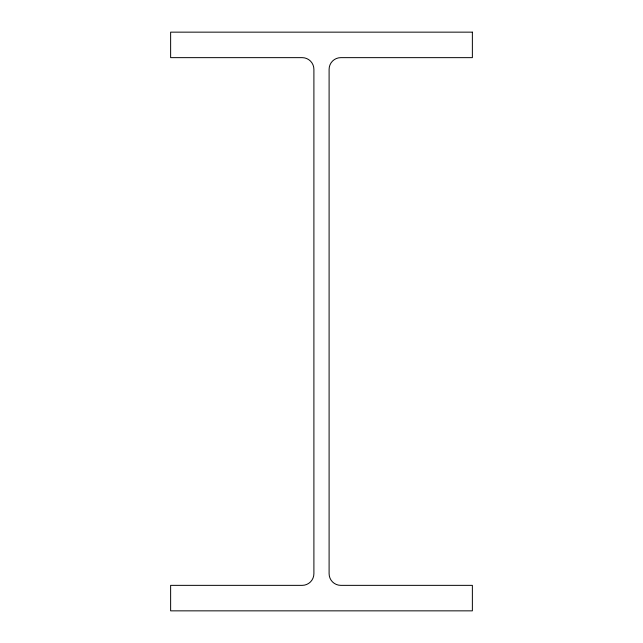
<?xml version="1.0" encoding="UTF-8"?>
<svg xmlns="http://www.w3.org/2000/svg" width="643" height="643" viewBox="0 0 643 643"><rect width="100%" height="100%" fill="white"/><g stroke="black" fill="none" stroke-linecap="round" stroke-linejoin="round"><path stroke-width="0.96" d="M472.372 32.15L170.628 32.15L170.628 57.645L302.202 57.645A11.695 11.695 0 0 1 313.897 69.34L313.897 573.66A11.695 11.695 0 0 1 302.202 585.355L170.628 585.355L170.628 610.85L472.372 610.85L472.372 585.355L340.798 585.355A11.695 11.695 0 0 1 329.103 573.66L329.103 69.34A11.695 11.695 0 0 1 340.798 57.645L472.372 57.645L472.372 32.15"/></g></svg>
